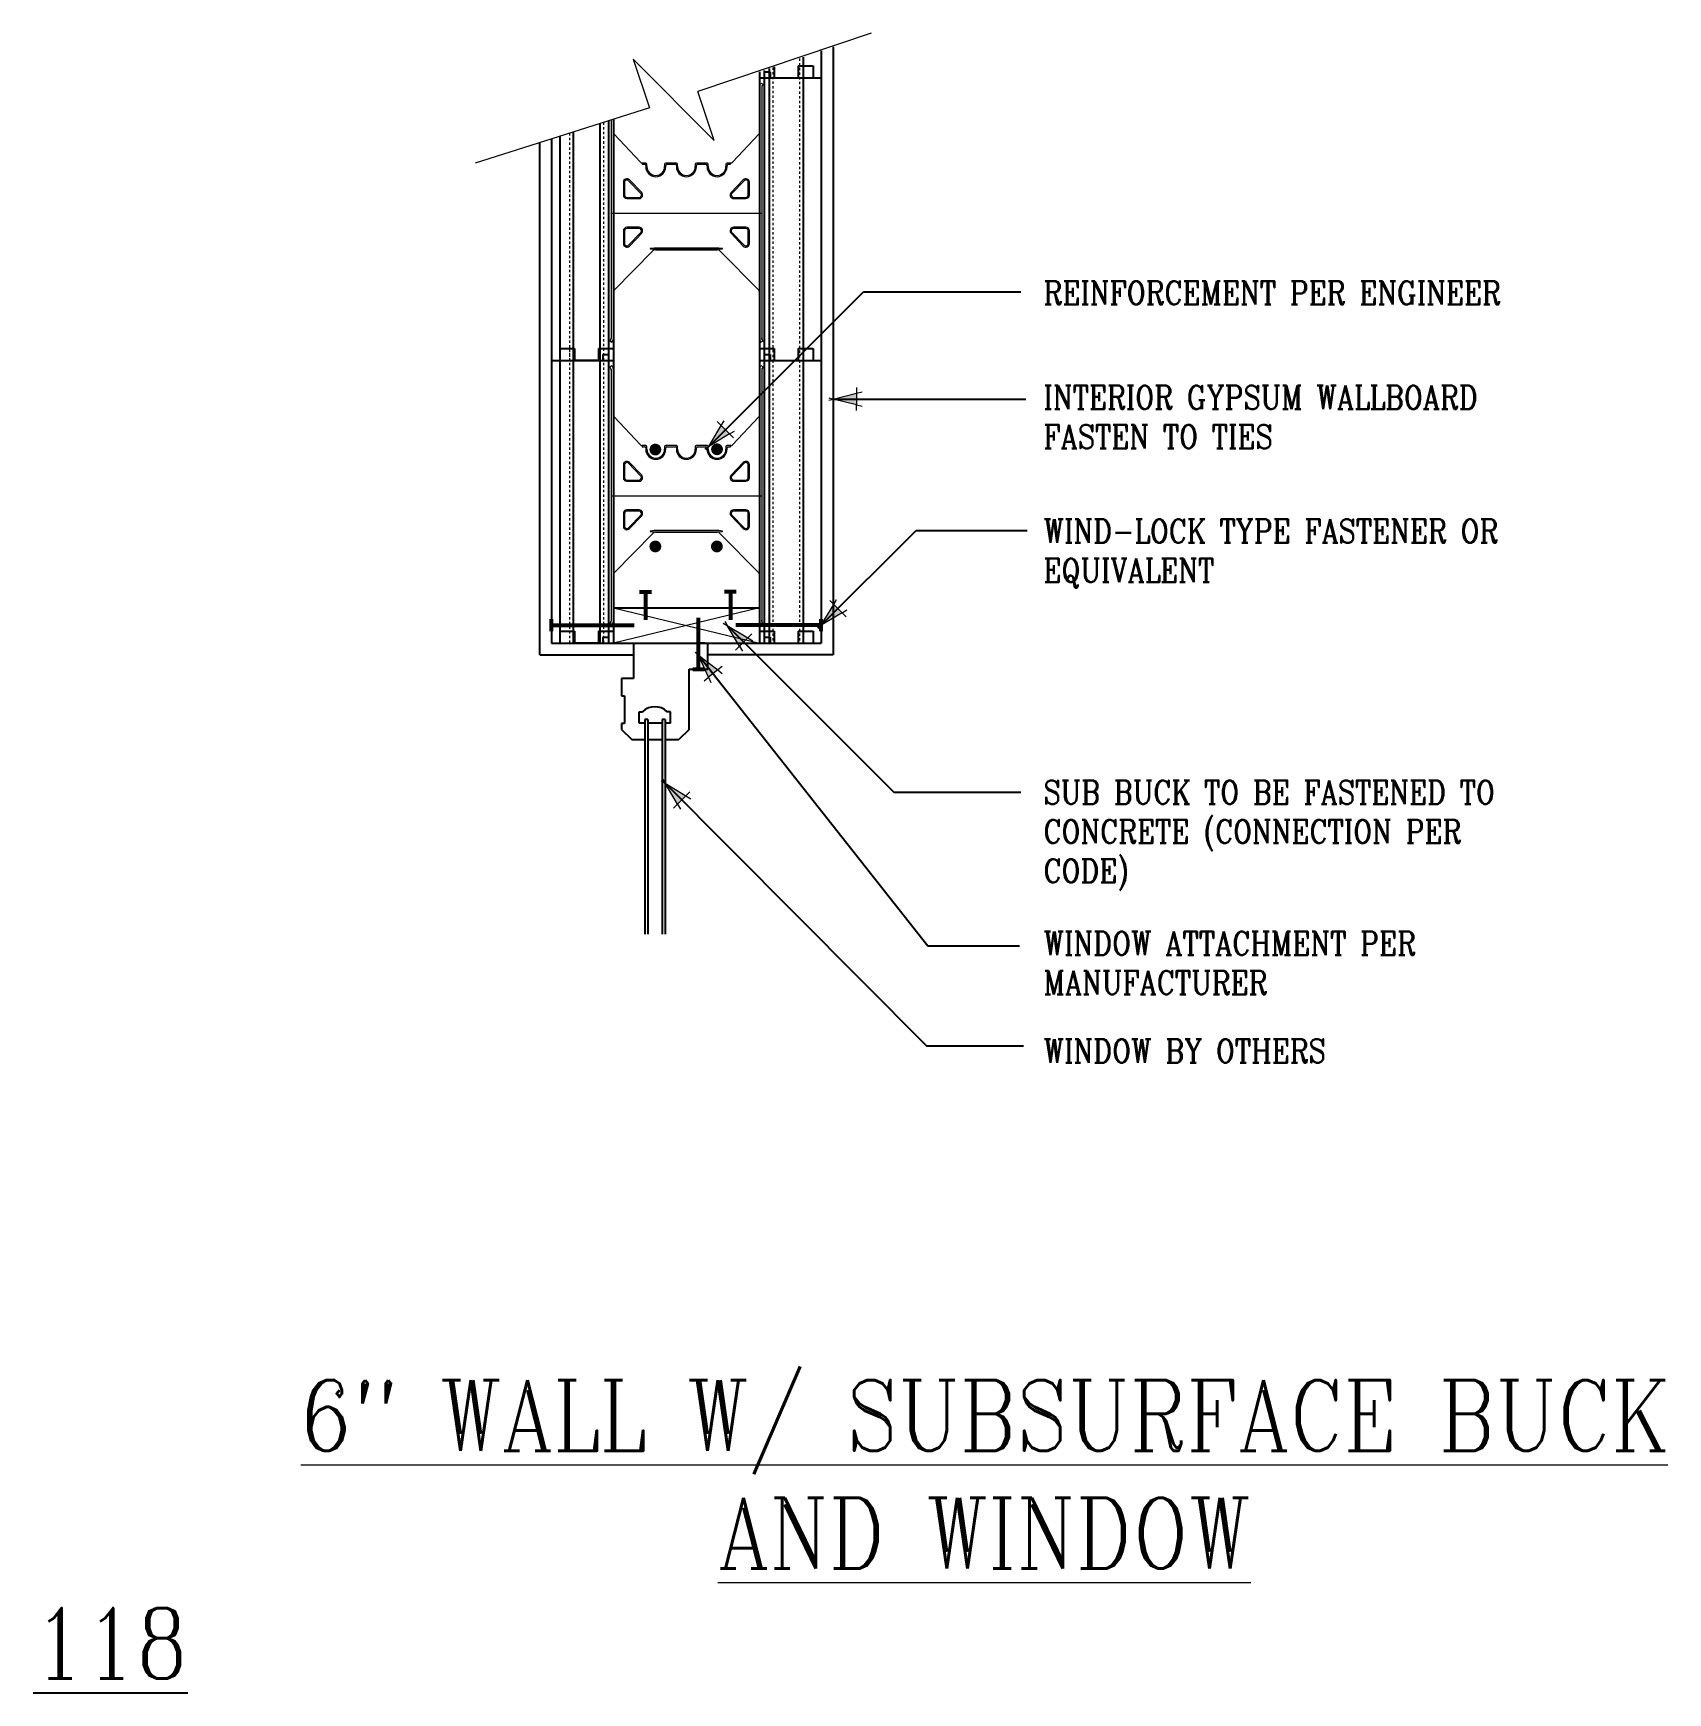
# Model space of a CAD drawing. Header units: inches. Extents: x -48.8 to 20.6, y 29 to 99.4.
import ezdxf

# ---------------------------------------------------------------- set-up
doc = ezdxf.new("R2010")
doc.units = ezdxf.units.IN
doc.header["$MEASUREMENT"] = 0
doc.linetypes.add('DASHED2', pattern=[0.375, 0.25, -0.125])
doc.linetypes.add('HIDDEN', pattern=[0.375, 0.25, -0.125])
doc.layers.get('Defpoints').update_dxf_attribs({"color": 252})
for name, color, linetype, lineweight in [('A2 Hatch', 8, 'Continuous', 9), ('A5 heavy', 5, 'Continuous', 53), ('DETAILS', 7, 'Continuous', 13), ('DIM', 3, 'Continuous', 13)]:
    doc.layers.add(name, color=color, linetype=linetype, lineweight=lineweight)
doc.styles.add('ARCTEXT', font='arctext.shx', dxfattribs={"width": 0.85})
doc.styles.add('RomanC', font='romanc.shx', dxfattribs={"width": 0.85, "height": 5})
doc.dimstyles.new('ARCTEXT 1-1', dxfattribs={"dimscale": 0, "dimtxt": 1, "dimasz": 1, "dimexe": 0.1875, "dimexo": 1, "dimgap": 0.5, "dimtad": 1, "dimdec": 4, "dimzin": 3, "dimdsep": 46, "dimlunit": 4, "dimtxsty": 'ARCTEXT', "dimblk": 'ARCHTICK', "dimcen": 1, "dimclrd": 256, "dimclre": 256, "dimclrt": 256, "dimadec": 0, "dimazin": 0, "dimtfac": 1, "dimtdec": 4, "dimtofl": 0, "dimtmove": 2, "dimatfit": 3, "dimldrblk": 'arrow', "dimfxl": 1, "dimtolj": 1, "dimtzin": 0, "dimarcsym": 0})

# ---------------------------------------------------------------- blocks, each defined once
blk = doc.blocks.new('_ArchTick')
at = {"color": 0, "linetype": 'ByBlock', "const_width": 0.15}
blk.add_lwpolyline([(-0.5, -0.5), (0.5, 0.5)], dxfattribs=at)
blk = doc.blocks.new('arrow')
at = {"layer": 'DIM'}
blk.add_hatch(color=253, dxfattribs=at).paths.add_polyline_path([(-2, 0.5), (-2, -0.5), (0, 0)])
at = {"layer": 'DIM', "lineweight": 9}
for points in [[(-2, 0.98), (-2, 0.5), (-2.47, 0.62)], [(0.37, 0.09), (0, 0)], [(0.37, -0.09), (0, 0)], [(-2, -0.98), (-2, -0.5), (-2.47, -0.62)]]:
    blk.add_lwpolyline(points, dxfattribs=at)
at = {"layer": 'DIM', "lineweight": 15}
blk.add_lwpolyline([(0, 0), (-2, -0.5), (-2, 0.5), (0, 0)], dxfattribs=at)

msp = doc.modelspace()

# ---------------------------------------------------------------- linework, layer by layer
at = {"color": 1}
for p, q in [((-15.35, 98.661), (-15.35, 85.524)), ((-17.35, 97.983), (-17.35, 97.524)), ((-17.35, 97.983), (-17.35, 97.524)), ((-16.325, 98.024), (-16.325, 97.524)), ((-16.325, 98.024), (-15.7, 98.024)), ((-16.325, 98.024), (-16.325, 97.524)), ((-16.325, 98.024), (-15.7, 98.024)), ((-16.325, 98.024), (-16.325, 97.524)), ((-16.325, 98.024), (-15.7, 98.024)), ((-16.115, 98.402), (-16.115, 85.524)), ((-15.7, 98.024), (-15.7, 97.524)), ((-15.7, 98.024), (-15.7, 97.524)), ((-15.7, 98.024), (-15.7, 97.524)), ((-17.975, 97.771), (-17.975, 85.524)), ((-17.975, 97.771), (-17.975, 97.524)), ((-17.975, 97.771), (-17.975, 97.524)), ((-17.975, 97.524), (-17.775, 97.524)), ((-17.975, 97.524), (-15.35, 97.524)), ((-17.975, 97.524), (-17.775, 97.524)), ((-17.975, 97.524), (-15.35, 97.524)), ((-17.775, 97.839), (-17.775, 85.524)), ((-17.775, 97.774), (-17.525, 97.774)), ((-17.775, 97.774), (-17.525, 97.774)), ((-17.56, 97.912), (-17.56, 85.524)), ((-17.56, 97.524), (-15.35, 97.524)), ((-17.56, 97.524), (-15.35, 97.524)), ((-17.525, 97.774), (-17.525, 97.524)), ((-17.525, 97.774), (-17.525, 97.524)), ((-17.35, 97.524), (-15.35, 97.524)), ((-17.35, 97.524), (-17.15, 97.524)), ((-16.935, 97.524), (-15.35, 97.524)), ((-25.875, 95.22), (-25.875, 85.524)), ((-24.75, 95.574), (-24.75, 85.524)), ((-24.375, 95.693), (-24.375, 85.524)), ((-24.175, 95.756), (-24.175, 85.524)), ((-26.8, 94.928), (-26.8, 85.524)), ((-26.45, 95.038), (-26.45, 85.524)), ((-26.45, 86.024), (-25.825, 86.024)), ((-26.45, 86.024), (-26.45, 73.524)), ((-26.45, 86.024), (-25.825, 86.024)), ((-26.45, 86.024), (-25.825, 86.024)), ((-26.45, 86.024), (-25.825, 86.024)), ((-25.875, 86.024), (-25.875, 73.524)), ((-25.825, 86.024), (-25.825, 85.524)), ((-25.825, 86.024), (-25.825, 85.524)), ((-25.825, 86.024), (-25.825, 85.524)), ((-25.825, 86.024), (-25.825, 85.524)), ((-24.8, 86.024), (-24.8, 85.524)), ((-24.8, 86.024), (-24.175, 86.024)), ((-24.8, 86.024), (-24.8, 85.524)), ((-24.8, 86.024), (-24.175, 86.024)), ((-24.8, 86.024), (-24.8, 85.524)), ((-24.8, 86.024), (-24.175, 86.024)), ((-24.8, 86.024), (-24.8, 85.524)), ((-24.8, 86.024), (-24.175, 86.024)), ((-24.75, 86.024), (-24.75, 73.524)), ((-24.175, 86.024), (-24.175, 73.524)), ((-24.175, 86.024), (-24.175, 85.524)), ((-24.175, 86.024), (-24.175, 85.524)), ((-24.175, 86.024), (-24.175, 85.524)), ((-24.175, 86.024), (-24.175, 85.524)), ((-17.975, 86.024), (-17.975, 73.524)), ((-17.975, 86.024), (-17.35, 86.024)), ((-17.975, 86.024), (-17.975, 85.524)), ((-17.975, 86.024), (-17.35, 86.024)), ((-17.975, 86.024), (-17.975, 85.524)), ((-17.975, 86.024), (-17.35, 86.024)), ((-17.975, 86.024), (-17.975, 85.524)), ((-17.975, 86.024), (-17.35, 86.024)), ((-17.975, 86.024), (-17.975, 85.524)), ((-17.35, 86.024), (-17.35, 85.524)), ((-17.35, 86.024), (-17.35, 85.524)), ((-17.35, 86.024), (-17.35, 85.524)), ((-17.35, 86.024), (-17.35, 85.524)), ((-16.325, 86.024), (-16.325, 85.524)), ((-16.325, 86.024), (-15.7, 86.024)), ((-16.325, 86.024), (-16.325, 85.524)), ((-16.325, 86.024), (-15.7, 86.024)), ((-16.325, 86.024), (-16.325, 85.524)), ((-16.325, 86.024), (-15.7, 86.024)), ((-16.325, 86.024), (-16.325, 85.524)), ((-16.325, 86.024), (-15.7, 86.024)), ((-16.325, 86.024), (-16.325, 85.524)), ((-16.325, 86.024), (-15.7, 86.024)), ((-15.7, 86.024), (-15.7, 85.524)), ((-15.7, 86.024), (-15.7, 85.524)), ((-15.7, 86.024), (-15.7, 85.524)), ((-15.7, 86.024), (-15.7, 85.524)), ((-15.7, 86.024), (-15.7, 85.524)), ((-26.8, 85.524), (-24.175, 85.524)), ((-26.8, 85.524), (-24.625, 85.524)), ((-26.8, 85.524), (-26.8, 73.524)), ((-26.8, 85.524), (-24.625, 85.524)), ((-26.8, 85.524), (-24.175, 85.524)), ((-26.8, 85.524), (-24.175, 85.524)), ((-26.8, 85.524), (-24.625, 85.524)), ((-26.8, 85.524), (-24.625, 85.524)), ((-26.8, 85.524), (-24.175, 85.524)), ((-26.8, 85.524), (-24.175, 85.524)), ((-26.8, 85.524), (-24.625, 85.524)), ((-26.8, 85.524), (-24.625, 85.524)), ((-26.8, 85.524), (-24.175, 85.524)), ((-26.8, 85.524), (-24.175, 85.524)), ((-26.8, 85.524), (-24.625, 85.524)), ((-26.8, 85.524), (-24.625, 85.524)), ((-26.8, 85.524), (-24.175, 85.524)), ((-24.75, 85.524), (-25.875, 85.524)), ((-24.75, 85.524), (-25.875, 85.524)), ((-24.75, 85.524), (-25.875, 85.524)), ((-24.75, 85.524), (-25.875, 85.524)), ((-24.75, 85.524), (-25.875, 85.524)), ((-24.75, 85.524), (-25.875, 85.524)), ((-24.75, 85.524), (-25.875, 85.524)), ((-24.75, 85.524), (-25.875, 85.524)), ((-24.625, 85.774), (-24.625, 85.524)), ((-24.625, 85.774), (-24.375, 85.774)), ((-24.625, 85.774), (-24.625, 85.524)), ((-24.625, 85.774), (-24.375, 85.774)), ((-24.625, 85.774), (-24.625, 85.524)), ((-24.625, 85.774), (-24.375, 85.774)), ((-24.625, 85.774), (-24.625, 85.524)), ((-24.625, 85.774), (-24.375, 85.774)), ((-24.375, 85.774), (-24.375, 73.524)), ((-24.375, 85.524), (-24.175, 85.524)), ((-24.375, 85.524), (-24.175, 85.524)), ((-24.375, 85.524), (-24.175, 85.524)), ((-24.375, 85.524), (-24.175, 85.524)), ((-24.375, 85.524), (-24.175, 85.524)), ((-24.375, 85.524), (-24.175, 85.524)), ((-24.375, 85.524), (-24.175, 85.524)), ((-24.375, 85.524), (-24.175, 85.524)), ((-17.975, 85.524), (-17.775, 85.524)), ((-17.975, 85.524), (-15.35, 85.524)), ((-17.975, 85.524), (-17.775, 85.524)), ((-17.975, 85.524), (-15.35, 85.524)), ((-17.975, 85.524), (-17.775, 85.524)), ((-17.975, 85.524), (-15.35, 85.524)), ((-17.975, 85.524), (-17.775, 85.524)), ((-17.975, 85.524), (-15.35, 85.524)), ((-17.775, 85.774), (-17.775, 73.524)), ((-17.775, 85.774), (-17.525, 85.774)), ((-17.775, 85.774), (-17.525, 85.774)), ((-17.775, 85.774), (-17.525, 85.774)), ((-17.775, 85.774), (-17.525, 85.774)), ((-17.56, 85.524), (-15.35, 85.524)), ((-17.56, 85.524), (-17.56, 73.524)), ((-17.56, 85.524), (-15.35, 85.524)), ((-17.56, 85.524), (-15.35, 85.524)), ((-17.56, 85.524), (-15.35, 85.524)), ((-17.525, 85.774), (-17.525, 85.524)), ((-17.525, 85.774), (-17.525, 85.524)), ((-17.525, 85.774), (-17.525, 85.524)), ((-17.525, 85.774), (-17.525, 85.524)), ((-17.35, 85.524), (-15.35, 85.524)), ((-17.35, 85.524), (-17.15, 85.524)), ((-16.935, 85.524), (-15.35, 85.524)), ((-16.115, 85.524), (-16.115, 73.524)), ((-15.35, 85.524), (-15.35, 73.524)), ((-26.45, 74.024), (-25.825, 74.024)), ((-26.45, 74.024), (-25.825, 74.024)), ((-25.825, 74.024), (-25.825, 73.524)), ((-25.825, 74.024), (-25.825, 73.524)), ((-24.8, 74.024), (-24.8, 73.524)), ((-24.8, 74.024), (-24.175, 74.024)), ((-24.8, 74.024), (-24.8, 73.524)), ((-24.8, 74.024), (-24.175, 74.024)), ((-24.175, 74.024), (-24.175, 73.524)), ((-24.175, 74.024), (-24.175, 73.524)), ((-17.975, 74.024), (-17.35, 74.024)), ((-17.975, 74.024), (-17.975, 73.524)), ((-17.975, 74.024), (-17.35, 74.024)), ((-17.975, 74.024), (-17.975, 73.524)), ((-17.35, 74.024), (-17.35, 73.524)), ((-17.35, 74.024), (-17.35, 73.524)), ((-16.325, 74.024), (-16.325, 73.524)), ((-16.325, 74.024), (-15.7, 74.024)), ((-16.325, 74.024), (-16.325, 73.524)), ((-16.325, 74.024), (-15.7, 74.024)), ((-15.7, 74.024), (-15.7, 73.524)), ((-15.7, 74.024), (-15.7, 73.524)), ((-26.8, 73.524), (-24.175, 73.524)), ((-26.8, 73.524), (-24.625, 73.524)), ((-26.8, 73.524), (-24.625, 73.524)), ((-26.8, 73.524), (-24.175, 73.524)), ((-26.8, 73.524), (-24.175, 73.524)), ((-26.8, 73.524), (-24.625, 73.524)), ((-26.8, 73.524), (-24.625, 73.524)), ((-26.8, 73.524), (-24.175, 73.524)), ((-24.75, 73.524), (-25.875, 73.524)), ((-24.75, 73.524), (-25.875, 73.524)), ((-24.75, 73.524), (-25.875, 73.524)), ((-24.75, 73.524), (-25.875, 73.524)), ((-24.625, 73.774), (-24.625, 73.524)), ((-24.625, 73.774), (-24.375, 73.774)), ((-24.625, 73.774), (-24.625, 73.524)), ((-24.625, 73.774), (-24.375, 73.774)), ((-24.375, 73.524), (-24.175, 73.524)), ((-24.375, 73.524), (-24.175, 73.524)), ((-24.375, 73.524), (-24.175, 73.524)), ((-24.375, 73.524), (-24.175, 73.524)), ((-17.975, 73.524), (-17.775, 73.524)), ((-17.975, 73.524), (-15.35, 73.524)), ((-17.975, 73.524), (-17.775, 73.524)), ((-17.975, 73.524), (-15.35, 73.524)), ((-17.775, 73.774), (-17.525, 73.774)), ((-17.775, 73.774), (-17.525, 73.774)), ((-17.56, 73.524), (-15.35, 73.524)), ((-17.56, 73.524), (-15.35, 73.524)), ((-17.525, 73.774), (-17.525, 73.524)), ((-17.525, 73.774), (-17.525, 73.524))]:
    msp.add_line(p, q, dxfattribs=at)
at = {"ltscale": 0.15}
for p, q in [((-14.85, 98.831), (-14.85, 73.024)), ((-27.3, 73.024), (-27.3, 94.77)), ((-25.825, 85.524), (-24.8, 85.524)), ((-25.825, 85.524), (-24.8, 85.524)), ((-25.825, 85.524), (-24.8, 85.524)), ((-25.825, 85.524), (-24.8, 85.524)), ((-25.825, 85.524), (-24.8, 85.524)), ((-25.825, 85.524), (-24.8, 85.524)), ((-25.825, 85.524), (-24.8, 85.524)), ((-25.825, 85.524), (-24.8, 85.524)), ((-24.175, 75.024), (-17.975, 75.024)), ((-25.825, 73.524), (-24.8, 73.524)), ((-25.825, 73.524), (-24.8, 73.524)), ((-25.825, 73.524), (-24.8, 73.524)), ((-25.825, 73.524), (-24.8, 73.524)), ((-24.175, 73.524), (-17.35, 73.524)), ((-23.324, 73.524), (-23.324, 72.024)), ((-20.286, 73.524), (-20.536, 73.524)), ((-20.161, 72.408), (-20.161, 73.524)), ((-27.3, 73.024), (-23.324, 73.024)), ((-14.85, 73.024), (-20.161, 73.024)), ((-23.324, 72.024), (-23.824, 72.024)), ((-23.824, 72.024), (-23.824, 71.274)), ((-20.954, 69.857), (-20.954, 72.408)), ((-20.954, 72.408), (-20.161, 72.408)), ((-23.824, 71.274), (-23.699, 71.274)), ((-23.699, 71.274), (-23.699, 70.107)), ((-23.08, 70.121), (-23.08, 70.603)), ((-23.08, 70.603), (-22.934, 70.603)), ((-21.743, 70.603), (-21.889, 70.603)), ((-21.743, 70.121), (-21.743, 70.603)), ((-23.699, 70.107), (-23.824, 70.107)), ((-23.824, 70.107), (-23.824, 69.857)), ((-23.824, 69.857), (-23.389, 69.422)), ((-22.833, 70.121), (-23.08, 70.121)), ((-22.833, 70.283), (-22.833, 61.156)), ((-22.708, 70.283), (-22.833, 70.283)), ((-22.708, 70.283), (-22.708, 61.156)), ((-22.103, 70.121), (-22.708, 70.121)), ((-22.103, 70.283), (-22.103, 61.156)), ((-21.978, 70.283), (-22.103, 70.283)), ((-21.978, 70.283), (-21.978, 61.156)), ((-21.743, 70.121), (-21.978, 70.121)), ((-20.954, 69.857), (-21.389, 69.422)), ((-23.389, 69.422), (-22.833, 69.422)), ((-22.708, 69.422), (-22.103, 69.422)), ((-21.978, 69.422), (-21.389, 69.422))]:
    msp.add_line(p, q, dxfattribs=at)
at = {"color": 1, "linetype": 'HIDDEN', "ltscale": 0.02}
for p, q in [((-17.35, 97.983), (-17.35, 97.524)), ((-17.35, 97.983), (-17.35, 97.524)), ((-16.325, 98.024), (-16.325, 97.524)), ((-16.325, 98.024), (-15.7, 98.024)), ((-16.325, 98.024), (-16.325, 97.524)), ((-16.325, 98.024), (-15.7, 98.024)), ((-16.325, 98.024), (-16.325, 97.524)), ((-16.325, 98.024), (-15.7, 98.024)), ((-15.7, 98.024), (-15.7, 97.524)), ((-15.7, 98.024), (-15.7, 97.524)), ((-15.7, 98.024), (-15.7, 97.524)), ((-17.775, 97.774), (-17.775, 97.524)), ((-17.775, 97.774), (-17.525, 97.774)), ((-17.775, 97.774), (-17.775, 97.524)), ((-17.775, 97.774), (-17.525, 97.774)), ((-17.525, 97.774), (-17.525, 97.524)), ((-17.525, 97.774), (-17.525, 97.524)), ((-26.45, 86.024), (-25.825, 86.024)), ((-26.45, 86.024), (-26.45, 85.524)), ((-26.45, 86.024), (-25.825, 86.024)), ((-26.45, 86.024), (-26.45, 85.524)), ((-26.45, 86.024), (-25.825, 86.024)), ((-26.45, 86.024), (-26.45, 85.524)), ((-26.45, 86.024), (-25.825, 86.024)), ((-26.45, 86.024), (-26.45, 85.524)), ((-25.825, 86.024), (-25.825, 85.524)), ((-25.825, 86.024), (-25.825, 85.524)), ((-25.825, 86.024), (-25.825, 85.524)), ((-25.825, 86.024), (-25.825, 85.524)), ((-24.8, 86.024), (-24.8, 85.524)), ((-24.8, 86.024), (-24.175, 86.024)), ((-24.8, 86.024), (-24.8, 85.524)), ((-24.8, 86.024), (-24.175, 86.024)), ((-24.8, 86.024), (-24.8, 85.524)), ((-24.8, 86.024), (-24.175, 86.024)), ((-24.8, 86.024), (-24.8, 85.524)), ((-24.8, 86.024), (-24.175, 86.024)), ((-17.975, 86.024), (-17.35, 86.024)), ((-17.975, 86.024), (-17.35, 86.024)), ((-17.975, 86.024), (-17.35, 86.024)), ((-17.975, 86.024), (-17.35, 86.024)), ((-17.35, 86.024), (-17.35, 85.524)), ((-17.35, 86.024), (-17.35, 85.524)), ((-17.35, 86.024), (-17.35, 85.524)), ((-17.35, 86.024), (-17.35, 85.524)), ((-16.325, 86.024), (-16.325, 85.524)), ((-16.325, 86.024), (-15.7, 86.024)), ((-16.325, 86.024), (-16.325, 85.524)), ((-16.325, 86.024), (-15.7, 86.024)), ((-16.325, 86.024), (-16.325, 85.524)), ((-16.325, 86.024), (-15.7, 86.024)), ((-16.325, 86.024), (-16.325, 85.524)), ((-16.325, 86.024), (-15.7, 86.024)), ((-16.325, 86.024), (-16.325, 85.524)), ((-16.325, 86.024), (-15.7, 86.024)), ((-15.7, 86.024), (-15.7, 85.524)), ((-15.7, 86.024), (-15.7, 85.524)), ((-15.7, 86.024), (-15.7, 85.524)), ((-15.7, 86.024), (-15.7, 85.524)), ((-15.7, 86.024), (-15.7, 85.524)), ((-17.775, 85.774), (-17.775, 85.524)), ((-17.775, 85.774), (-17.525, 85.774)), ((-17.775, 85.774), (-17.775, 85.524)), ((-17.775, 85.774), (-17.525, 85.774)), ((-17.775, 85.774), (-17.775, 85.524)), ((-17.775, 85.774), (-17.525, 85.774)), ((-17.775, 85.774), (-17.775, 85.524)), ((-17.775, 85.774), (-17.525, 85.774)), ((-17.525, 85.774), (-17.525, 85.524)), ((-17.525, 85.774), (-17.525, 85.524)), ((-17.525, 85.774), (-17.525, 85.524)), ((-17.525, 85.774), (-17.525, 85.524)), ((-26.45, 74.024), (-25.825, 74.024)), ((-26.45, 74.024), (-26.45, 73.524)), ((-26.45, 74.024), (-25.825, 74.024)), ((-26.45, 74.024), (-26.45, 73.524)), ((-25.825, 74.024), (-25.825, 73.524)), ((-25.825, 74.024), (-25.825, 73.524)), ((-24.8, 74.024), (-24.8, 73.524)), ((-24.8, 74.024), (-24.175, 74.024)), ((-24.8, 74.024), (-24.8, 73.524)), ((-24.8, 74.024), (-24.175, 74.024)), ((-17.975, 74.024), (-17.35, 74.024)), ((-17.975, 74.024), (-17.35, 74.024)), ((-17.35, 74.024), (-17.35, 73.524)), ((-17.35, 74.024), (-17.35, 73.524)), ((-16.325, 74.024), (-16.325, 73.524)), ((-16.325, 74.024), (-15.7, 74.024)), ((-16.325, 74.024), (-16.325, 73.524)), ((-16.325, 74.024), (-15.7, 74.024)), ((-15.7, 74.024), (-15.7, 73.524)), ((-15.7, 74.024), (-15.7, 73.524)), ((-17.775, 73.774), (-17.775, 73.524)), ((-17.775, 73.774), (-17.525, 73.774)), ((-17.775, 73.774), (-17.775, 73.524)), ((-17.775, 73.774), (-17.525, 73.774)), ((-17.525, 73.774), (-17.525, 73.524)), ((-17.525, 73.774), (-17.525, 73.524))]:
    msp.add_line(p, q, dxfattribs=at)
at = {"ltscale": 0.15, "const_width": 0.25}
for points in [[(-22.518, 81.737, 1), (-22.268, 81.737, 1)], [(-19.9, 81.749, 1), (-19.65, 81.749, 1)], [(-22.518, 77.623, 1), (-22.268, 77.623, 1)], [(-19.906, 77.623, 1), (-19.656, 77.623, 1)]]:
    msp.add_lwpolyline(points, format="xyb", close=True, dxfattribs=at)
at = {"ltscale": 0.15}
msp.add_arc((-22.412, 70.081), 0.739, 45, 135, dxfattribs=at)
at = {"layer": 'A2 Hatch', "linetype": 'DASHED2', "ltscale": 0.15}
for p, q in [((-17.4, 97.966), (-17.4, 85.524)), ((-16.275, 98.347), (-16.275, 85.524)), ((-26.035, 95.169), (-26.035, 85.524)), ((-24.59, 95.625), (-24.59, 85.524)), ((-26.035, 86.024), (-26.035, 73.524)), ((-24.59, 86.024), (-24.59, 73.524)), ((-17.4, 85.524), (-17.4, 73.524)), ((-16.275, 85.524), (-16.275, 73.524))]:
    msp.add_line(p, q, dxfattribs=at)
at = {"layer": 'A2 Hatch', "ltscale": 0.15}
for p, q in [((-17.975, 75.024), (-24.175, 73.524)), ((-24.175, 75.024), (-17.975, 73.524))]:
    msp.add_line(p, q, dxfattribs=at)
at = {"layer": 'A5 heavy', "ltscale": 0.15}
for p, q in [((-23.059, 75.7), (-22.559, 75.7)), ((-22.809, 75.7), (-22.809, 74.503)), ((-18.956, 75.7), (-19.456, 75.7)), ((-19.206, 75.7), (-19.206, 74.503)), ((-26.8, 74.03), (-26.8, 74.53)), ((-26.8, 74.28), (-23.286, 74.28)), ((-20.558, 72.408), (-20.558, 74.59)), ((-15.35, 74.28), (-18.982, 74.28)), ((-15.35, 74.03), (-15.35, 74.53)), ((-20.808, 72.408), (-20.308, 72.408))]:
    msp.add_line(p, q, dxfattribs=at)
at = {"layer": 'DETAILS', "color": 6, "lineweight": 20}
for p, q in [((-17.968, 97.198), (-17.909, 97.301)), ((-17.909, 97.301), (-17.823, 97.251)), ((-17.823, 97.251), (-17.868, 97.172)), ((-17.975, 95.194), (-17.975, 97.173)), ((-17.875, 97.149), (-17.875, 86.451)), ((-17.875, 97.147), (-17.875, 97.11)), ((-24.275, 95.724), (-24.275, 86.451)), ((-24.175, 95.756), (-24.175, 95.194)), ((-24.175, 95.194), (-24.175, 88.432)), ((-17.975, 88.432), (-17.975, 95.194)), ((-24.147, 95.125), (-23.03, 93.935)), ((-19.12, 93.935), (-18.003, 95.125)), ((-22.957, 93.904), (-22.95, 93.904)), ((-22.8, 93.904), (-22.957, 93.904)), ((-22.95, 93.904), (-22.95, 93.854)), ((-22.95, 93.854), (-22.85, 93.854)), ((-22.8, 93.804), (-22.8, 93.749)), ((-22.75, 93.749), (-22.75, 93.854)), ((-22, 93.854), (-22, 93.749)), ((-21.5, 93.904), (-21.95, 93.904)), ((-21.95, 93.749), (-21.95, 93.804)), ((-21.9, 93.854), (-21.55, 93.854)), ((-21.5, 93.804), (-21.5, 93.749)), ((-21.45, 93.749), (-21.45, 93.854)), ((-20.7, 93.854), (-20.7, 93.749)), ((-20.2, 93.904), (-20.65, 93.904)), ((-20.65, 93.749), (-20.65, 93.804)), ((-20.6, 93.854), (-20.25, 93.854)), ((-20.2, 93.804), (-20.2, 93.749)), ((-20.15, 93.749), (-20.15, 93.854)), ((-19.4, 93.854), (-19.4, 93.749)), ((-19.193, 93.904), (-19.35, 93.904)), ((-19.35, 93.749), (-19.35, 93.804)), ((-19.3, 93.854), (-19.2, 93.854)), ((-19.2, 93.854), (-19.2, 93.904)), ((-19.2, 93.904), (-19.193, 93.904)), ((-23.75, 93.085), (-23.75, 92.544)), ((-23.7, 93.085), (-23.7, 92.544)), ((-23.008, 92.613), (-23.528, 93.154)), ((-22.972, 92.648), (-23.492, 93.189)), ((-18.658, 93.189), (-19.178, 92.648)), ((-18.622, 93.154), (-19.142, 92.613)), ((-18.45, 92.544), (-18.45, 93.085)), ((-18.4, 92.544), (-18.4, 93.085)), ((-23.6, 92.444), (-23.081, 92.444)), ((-23.6, 92.394), (-23.081, 92.394)), ((-19.069, 92.444), (-18.55, 92.444)), ((-19.069, 92.394), (-18.55, 92.394)), ((-24.275, 91.774), (-17.875, 91.774)), ((-23.75, 91.024), (-23.75, 90.483)), ((-23.7, 91.024), (-23.7, 90.483)), ((-23.081, 91.174), (-23.6, 91.174)), ((-23.081, 91.124), (-23.6, 91.124)), ((-23.528, 90.413), (-23.008, 90.955)), ((-23.492, 90.379), (-22.972, 90.92)), ((-19.178, 90.92), (-18.658, 90.379)), ((-19.142, 90.955), (-18.622, 90.413)), ((-18.55, 91.174), (-19.069, 91.174)), ((-18.55, 91.124), (-19.069, 91.124)), ((-18.45, 90.483), (-18.45, 91.024)), ((-18.4, 90.483), (-18.4, 91.024)), ((-22.445, 90.294), (-22.601, 90.279)), ((-22.601, 90.259), (-22.445, 90.244)), ((-21.075, 90.294), (-22.445, 90.294)), ((-22.445, 90.244), (-21.075, 90.244)), ((-22.388, 90.224), (-21.075, 90.224)), ((-19.705, 90.294), (-21.075, 90.294)), ((-21.075, 90.244), (-19.705, 90.244)), ((-21.075, 90.224), (-19.762, 90.224)), ((-19.549, 90.279), (-19.705, 90.294)), ((-19.705, 90.244), (-19.549, 90.259)), ((-24.146, 88.503), (-22.494, 90.18)), ((-19.656, 90.18), (-18.004, 88.503)), ((-24.175, 86.424), (-24.175, 88.432)), ((-17.975, 88.432), (-17.975, 86.424)), ((-24.282, 86.426), (-24.327, 86.347)), ((-24.327, 86.347), (-24.241, 86.297)), ((-24.275, 86.488), (-24.275, 86.451)), ((-24.241, 86.297), (-24.182, 86.399)), ((-17.968, 86.399), (-17.909, 86.297)), ((-17.909, 86.297), (-17.823, 86.347)), ((-17.875, 86.451), (-17.875, 86.488)), ((-17.823, 86.347), (-17.868, 86.426)), ((-24.327, 85.251), (-24.241, 85.301)), ((-24.241, 85.301), (-24.182, 85.198)), ((-17.968, 85.198), (-17.909, 85.301)), ((-17.909, 85.301), (-17.823, 85.251)), ((-24.282, 85.172), (-24.327, 85.251)), ((-24.275, 85.149), (-24.275, 74.451)), ((-24.275, 85.11), (-24.275, 85.147)), ((-24.175, 85.173), (-24.175, 83.194)), ((-17.975, 83.194), (-17.975, 85.173)), ((-17.875, 85.149), (-17.875, 74.451)), ((-17.875, 85.147), (-17.875, 85.11)), ((-17.823, 85.251), (-17.868, 85.172)), ((-24.175, 83.194), (-24.175, 76.432)), ((-17.975, 76.432), (-17.975, 83.194)), ((-24.147, 83.125), (-23.03, 81.935)), ((-19.12, 81.935), (-18.003, 83.125)), ((-22.957, 81.904), (-22.95, 81.904)), ((-22.8, 81.904), (-22.957, 81.904)), ((-22.95, 81.904), (-22.95, 81.854)), ((-22.95, 81.854), (-22.85, 81.854)), ((-22.8, 81.804), (-22.8, 81.749)), ((-22.75, 81.749), (-22.75, 81.854)), ((-22, 81.854), (-22, 81.749)), ((-21.5, 81.904), (-21.95, 81.904)), ((-21.95, 81.749), (-21.95, 81.804)), ((-21.9, 81.854), (-21.55, 81.854)), ((-21.5, 81.804), (-21.5, 81.749)), ((-21.45, 81.749), (-21.45, 81.854)), ((-20.7, 81.854), (-20.7, 81.749)), ((-20.2, 81.904), (-20.65, 81.904)), ((-20.65, 81.749), (-20.65, 81.804)), ((-20.6, 81.854), (-20.25, 81.854)), ((-20.2, 81.804), (-20.2, 81.749)), ((-20.15, 81.749), (-20.15, 81.854)), ((-19.4, 81.854), (-19.4, 81.749)), ((-19.193, 81.904), (-19.35, 81.904)), ((-19.35, 81.749), (-19.35, 81.804)), ((-19.3, 81.854), (-19.2, 81.854)), ((-19.2, 81.854), (-19.2, 81.904)), ((-19.2, 81.904), (-19.193, 81.904)), ((-23.75, 81.085), (-23.75, 80.544)), ((-23.7, 81.085), (-23.7, 80.544)), ((-23.008, 80.613), (-23.528, 81.154)), ((-22.972, 80.648), (-23.492, 81.189)), ((-18.658, 81.189), (-19.178, 80.648)), ((-18.622, 81.154), (-19.142, 80.613)), ((-18.45, 80.544), (-18.45, 81.085)), ((-18.4, 80.544), (-18.4, 81.085)), ((-23.6, 80.444), (-23.081, 80.444)), ((-23.6, 80.394), (-23.081, 80.394)), ((-19.069, 80.444), (-18.55, 80.444)), ((-19.069, 80.394), (-18.55, 80.394)), ((-24.275, 79.774), (-17.875, 79.774)), ((-23.75, 79.024), (-23.75, 78.483)), ((-23.7, 79.024), (-23.7, 78.483)), ((-23.081, 79.174), (-23.6, 79.174)), ((-23.081, 79.124), (-23.6, 79.124)), ((-23.528, 78.413), (-23.008, 78.955)), ((-19.142, 78.955), (-18.622, 78.413)), ((-18.55, 79.174), (-19.069, 79.174)), ((-18.55, 79.124), (-19.069, 79.124)), ((-18.45, 78.483), (-18.45, 79.024)), ((-18.4, 78.483), (-18.4, 79.024)), ((-23.492, 78.379), (-22.972, 78.92)), ((-22.445, 78.294), (-22.601, 78.279)), ((-22.601, 78.259), (-22.445, 78.244)), ((-21.075, 78.294), (-22.445, 78.294)), ((-22.445, 78.244), (-21.075, 78.244)), ((-22.388, 78.224), (-21.075, 78.224)), ((-19.705, 78.294), (-21.075, 78.294)), ((-21.075, 78.244), (-19.705, 78.244)), ((-21.075, 78.224), (-19.762, 78.224)), ((-19.549, 78.279), (-19.705, 78.294)), ((-19.705, 78.244), (-19.549, 78.259)), ((-19.178, 78.92), (-18.658, 78.379)), ((-24.146, 76.503), (-22.494, 78.18)), ((-19.656, 78.18), (-18.004, 76.503)), ((-24.175, 74.424), (-24.175, 76.432)), ((-17.975, 76.432), (-17.975, 74.424)), ((-24.282, 74.426), (-24.327, 74.347)), ((-24.327, 74.347), (-24.241, 74.297)), ((-24.275, 74.488), (-24.275, 74.451)), ((-24.241, 74.297), (-24.182, 74.399)), ((-17.968, 74.399), (-17.909, 74.297)), ((-17.909, 74.297), (-17.823, 74.347)), ((-17.875, 74.451), (-17.875, 74.488)), ((-17.823, 74.347), (-17.868, 74.426))]:
    msp.add_line(p, q, dxfattribs=at)
for centre, radius, start, end in [((-17.925, 97.173), 0.05, 150, 180), ((-17.825, 97.147), 0.05, 150, 180), ((-24.075, 95.194), 0.1, 180, 223.83086), ((-22.957, 94.004), 0.1, 223.83086, 270), ((-22.85, 93.804), 0.05, 360, 90), ((-22.8, 93.854), 0.05, 0, 90), ((-22.375, 93.749), 0.425, 180, 360), ((-22.375, 93.749), 0.375, 180, 0), ((-21.95, 93.854), 0.05, 90, 180), ((-21.9, 93.804), 0.05, 90, 180), ((-21.55, 93.804), 0.05, 360, 90), ((-21.5, 93.854), 0.05, 0, 90), ((-21.075, 93.749), 0.425, 180, 270), ((-21.075, 93.749), 0.375, 180, 270), ((-21.075, 93.749), 0.425, 270, 0), ((-21.075, 93.749), 0.375, 270, 0), ((-20.65, 93.854), 0.05, 90, 180), ((-20.6, 93.804), 0.05, 90, 180), ((-20.25, 93.804), 0.05, 0, 90), ((-20.2, 93.854), 0.05, 0, 90), ((-19.775, 93.749), 0.425, 180, 0), ((-19.775, 93.749), 0.375, 180, 0), ((-19.35, 93.854), 0.05, 90, 180), ((-19.3, 93.804), 0.05, 90, 180), ((-19.193, 94.004), 0.1, 270, 316.16914), ((-23.6, 93.085), 0.15, 43.83086, 180), ((-23.6, 93.085), 0.1, 43.83086, 180), ((-18.55, 93.085), 0.15, 0, 136.16914), ((-18.55, 93.085), 0.1, 0, 136.16914), ((-23.6, 92.544), 0.15, 180, 270), ((-23.6, 92.544), 0.1, 180, 270), ((-23.081, 92.544), 0.15, 270, 43.83086), ((-23.081, 92.544), 0.1, 270, 43.83086), ((-19.069, 92.544), 0.15, 136.16914, 270), ((-19.069, 92.544), 0.1, 136.16914, 270), ((-18.55, 92.544), 0.15, 270, 0), ((-18.55, 92.544), 0.1, 270, 360), ((-23.6, 91.024), 0.15, 90, 180), ((-23.6, 91.024), 0.1, 90, 180), ((-23.081, 91.024), 0.15, 316.16914, 90), ((-23.081, 91.024), 0.1, 316.16914, 90), ((-19.069, 91.024), 0.15, 90, 223.83086), ((-19.069, 91.024), 0.1, 90, 223.83086), ((-18.55, 91.024), 0.15, 360, 90), ((-18.55, 91.024), 0.1, 0, 90), ((-23.6, 90.483), 0.15, 180, 316.16914), ((-23.6, 90.483), 0.1, 180, 316.16914), ((-22.6, 90.269), 0.01, 97.40989, 262.59011), ((-22.388, 90.074), 0.15, 90, 135), ((-19.762, 90.074), 0.15, 45, 90), ((-19.55, 90.269), 0.01, 277.40989, 82.59011), ((-18.55, 90.483), 0.15, 223.83086, 360), ((-18.55, 90.483), 0.1, 223.83086, 0), ((-24.175, 89.687), 0.1, 180, 209.74488), ((-24.075, 88.432), 0.1, 135, 180), ((-18.075, 88.432), 0.1, 360, 45), ((-24.325, 86.451), 0.05, 330, 360), ((-24.225, 86.424), 0.05, 330, 360), ((-17.925, 86.424), 0.05, 180, 210), ((-17.825, 86.451), 0.05, 180, 210), ((-24.325, 85.147), 0.05, 0, 30), ((-24.225, 85.173), 0.05, 0, 30), ((-17.925, 85.173), 0.05, 150, 180), ((-17.825, 85.147), 0.05, 150, 180), ((-24.075, 83.194), 0.1, 180, 223.83086), ((-22.957, 82.004), 0.1, 223.83086, 270), ((-22.85, 81.804), 0.05, 360, 90), ((-22.8, 81.854), 0.05, 0, 90), ((-22.375, 81.749), 0.425, 180, 360), ((-22.375, 81.749), 0.375, 180, 0), ((-21.95, 81.854), 0.05, 90, 180), ((-21.9, 81.804), 0.05, 90, 180), ((-21.55, 81.804), 0.05, 360, 90), ((-21.5, 81.854), 0.05, 0, 90), ((-21.075, 81.749), 0.425, 180, 270), ((-21.075, 81.749), 0.375, 180, 270), ((-21.075, 81.749), 0.425, 270, 0), ((-21.075, 81.749), 0.375, 270, 0), ((-20.65, 81.854), 0.05, 90, 180), ((-20.6, 81.804), 0.05, 90, 180), ((-20.25, 81.804), 0.05, 0, 90), ((-20.2, 81.854), 0.05, 0, 90), ((-19.775, 81.749), 0.425, 180, 0), ((-19.775, 81.749), 0.375, 180, 0), ((-19.35, 81.854), 0.05, 90, 180), ((-19.3, 81.804), 0.05, 90, 180), ((-19.193, 82.004), 0.1, 270, 316.16914), ((-23.6, 81.085), 0.15, 43.83086, 180), ((-23.6, 81.085), 0.1, 43.83086, 180), ((-18.55, 81.085), 0.15, 0, 136.16914), ((-18.55, 81.085), 0.1, 0, 136.16914), ((-23.6, 80.544), 0.15, 180, 270), ((-23.6, 80.544), 0.1, 180, 270), ((-23.081, 80.544), 0.15, 270, 43.83086), ((-23.081, 80.544), 0.1, 270, 43.83086), ((-19.069, 80.544), 0.15, 136.16914, 270), ((-19.069, 80.544), 0.1, 136.16914, 270), ((-18.55, 80.544), 0.15, 270, 0), ((-18.55, 80.544), 0.1, 270, 360), ((-23.6, 79.024), 0.15, 90, 180), ((-23.6, 79.024), 0.1, 90, 180), ((-23.081, 79.024), 0.15, 316.16914, 90), ((-23.081, 79.024), 0.1, 316.16914, 90), ((-19.069, 79.024), 0.15, 90, 223.83086), ((-19.069, 79.024), 0.1, 90, 223.83086), ((-18.55, 79.024), 0.15, 360, 90), ((-18.55, 79.024), 0.1, 0, 90), ((-23.6, 78.483), 0.15, 180, 316.16914), ((-23.6, 78.483), 0.1, 180, 316.16914), ((-22.6, 78.269), 0.01, 97.40989, 262.59011), ((-22.388, 78.074), 0.15, 90, 135), ((-19.762, 78.074), 0.15, 45, 90), ((-19.55, 78.269), 0.01, 277.40989, 82.59011), ((-18.55, 78.483), 0.15, 223.83086, 360), ((-18.55, 78.483), 0.1, 223.83086, 0), ((-24.175, 77.687), 0.1, 180, 209.74488), ((-24.075, 76.432), 0.1, 135, 180), ((-18.075, 76.432), 0.1, 360, 45), ((-24.325, 74.451), 0.05, 330, 360), ((-24.225, 74.424), 0.05, 330, 360), ((-17.925, 74.424), 0.05, 180, 210), ((-17.825, 74.451), 0.05, 180, 210)]:
    msp.add_arc(centre, radius, start, end, dxfattribs=at)
at = {"layer": 'DIM'}
for p, q in [((-13.232, 99.416), (-20.592, 96.935)), ((-23.337, 98.312), (-22.635, 96.242)), ((-19.89, 94.865), (-23.337, 98.312)), ((-19.89, 94.865), (-20.592, 96.935)), ((-22.635, 96.242), (-30.045, 93.904))]:
    msp.add_line(p, q, dxfattribs=at)

# ---------------------------------------------------------------- texts
at = {"layer": 'Defpoints', "insert": (-45.525, 32.551), "char_height": 3, "width": 90.08, "attachment_point": 2, "style": 'RomanC'}
msp.add_mtext('{\\L118\\P}\\P            ', dxfattribs=at)
at = {"layer": 'DIM', "color": 3, "char_height": 1, "width": 22.68955, "attachment_point": 1, "style": 'RomanC'}
for s, insert in [('REINFORCEMENT PER ENGINEER', (-5.915, 88.894)), ('INTERIOR GYPSUM WALLBOARD FASTEN TO TIES', (-5.915, 84.454)), ('WIND-LOCK TYPE FASTENER OR EQUIVALENT', (-5.915, 78.776)), ('SUB BUCK TO BE FASTENED TO CONCRETE (CONNECTION PER CODE)', (-5.915, 67.687)), ('WINDOW ATTACHMENT PER MANUFACTURER', (-5.915, 61.272)), ('WINDOW BY OTHERS', (-5.915, 56.705))]:
    msp.add_mtext(s, dxfattribs=dict(at, insert=insert))
at = {"layer": 'DIM', "insert": (-8.429, 42.229), "char_height": 3, "width": 71.4165, "attachment_point": 2, "style": 'RomanC'}
msp.add_mtext('{\\L6" WALL W/ SUBSURFACE BUCK AND WINDOW}\\P               ', dxfattribs=at)

# ---------------------------------------------------------------- leaders
at = {"layer": 'DIM', "ltscale": 0.15}
for points in [[(-20.126, 81.871), (-13.561, 88.435), (-6.873, 88.435)], [(-14.85, 83.883), (-6.671, 83.883)], [(-15.35, 74.28), (-11.326, 78.304), (-6.605, 78.304)], [(-19.35, 74.274), (-12.263, 67.187), (-6.874, 67.187)], [(-20.558, 73.013), (-10.825, 60.662), (-6.939, 60.662)], [(-21.978, 67.567), (-10.888, 56.421), (-6.763, 56.421)]]:
    msp.add_leader(points, dimstyle='ARCTEXT 1-1', override={"dimscale": 1, "dimasz": 0.5, "dimtad": 0}, dxfattribs=at)

doc.saveas('drawing.dxf')
